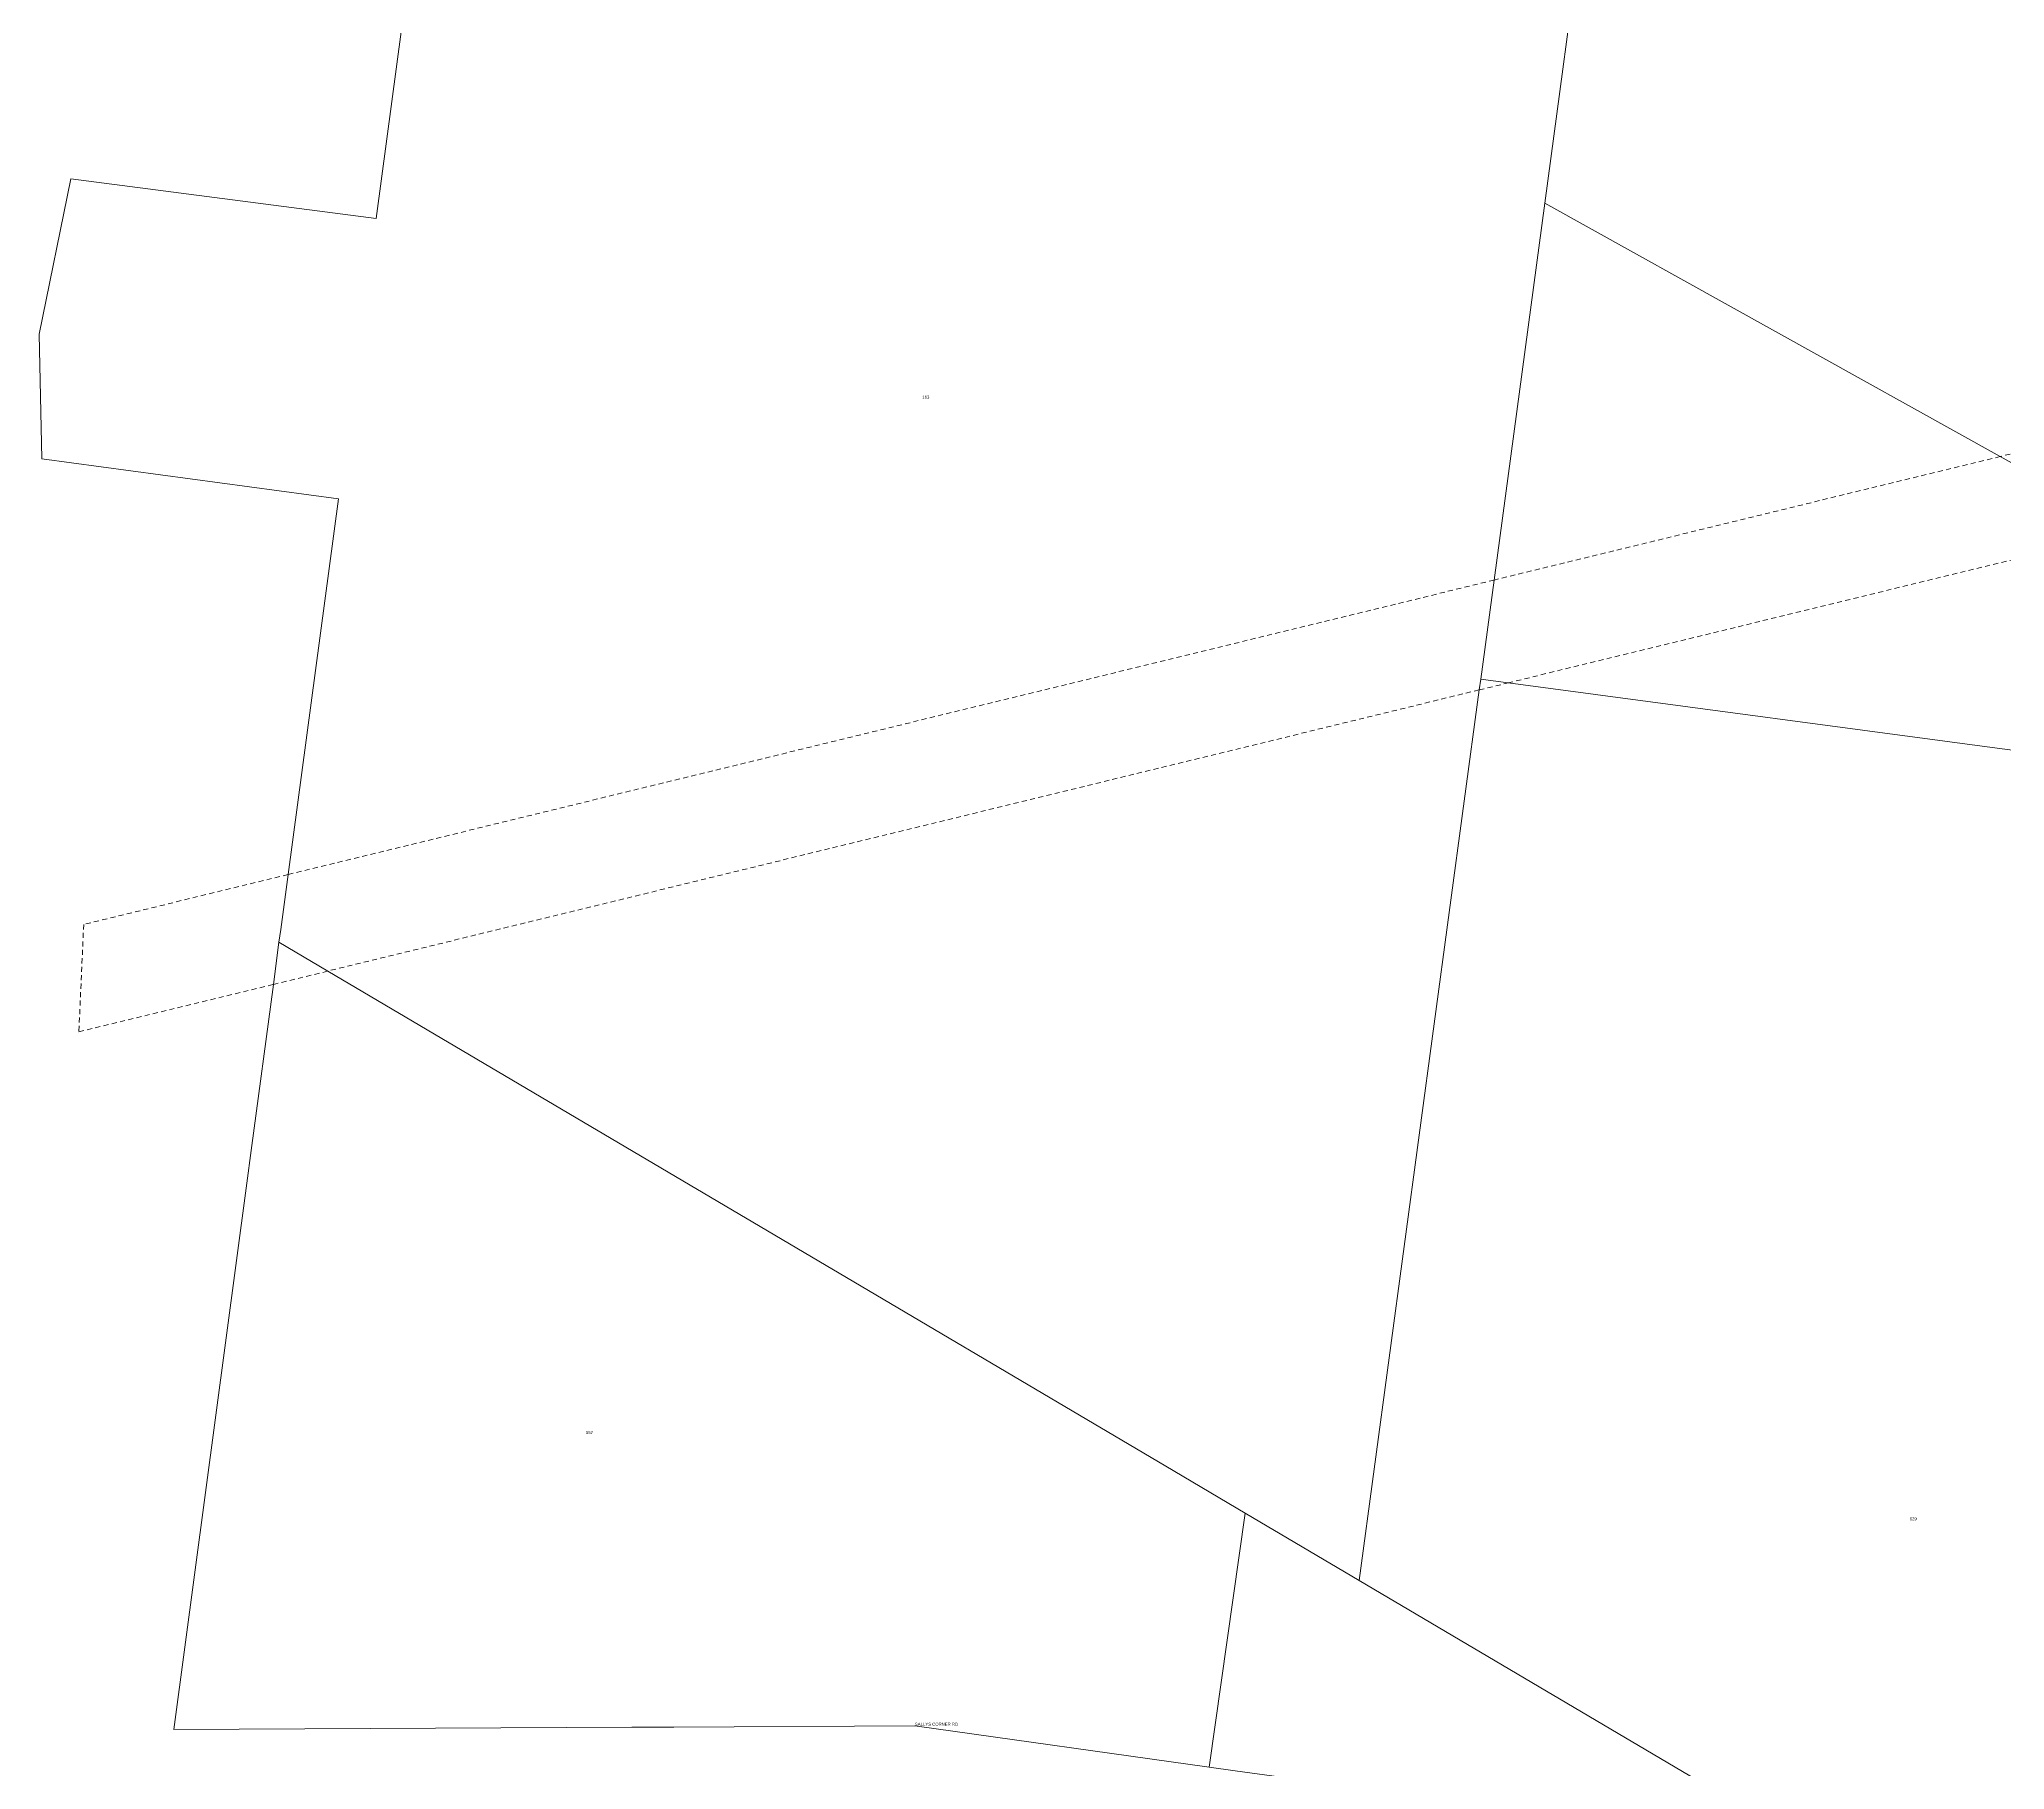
# Model space of a CAD drawing. Header units: metres. Extents: x 250871 to 255994, y 6164531 to 6169422.
# Drawn here: x 250887 to 252048, y 6166921 to 6167943 of the extents above; entities that cross this region are included whole.
import ezdxf

# ---------------------------------------------------------------- set-up
doc = ezdxf.new("R2010")
doc.units = ezdxf.units.M
doc.linetypes.add('Dash', pattern=[5, 3, -2])
doc.linetypes.add('DASHED', pattern=[19.05, 12.7, -6.35])
for name, color, linetype, lineweight in [('Cadastre Easements_SP_EXT', 58, 'DASHED', 15), ('Cadastre Land Parcels_SP_EXT', 118, 'Continuous', 15), ('Cadastre Road Names_SP_HV_LV_SL_EXT', 211, 'Continuous', 15)]:
    doc.layers.add(name, color=color, linetype=linetype, lineweight=lineweight)
doc.styles.get("Standard").update_dxf_attribs({"font": 'arial.ttf'})

msp = doc.modelspace()

# ---------------------------------------------------------------- linework, layer by layer
at = {"layer": 'Cadastre Easements_SP_EXT', "linetype": 'Dash'}
msp.add_lwpolyline([(251025.497, 6167384.602), (251737.662, 6167558.55), (251754.613, 6167562.689), (252123.746, 6167652.825), (252658.177, 6167783.295), (253595.994, 6168012.187), (253603.489, 6168026.24), (253623.557, 6168064.431), (253633.946, 6168084.203), (253537.51, 6168060.671), (252816.944, 6167884.806), (252580.616, 6167827.112), (252045.326, 6167696.428), (251746.376, 6167623.428), (251034.199, 6167449.479), (250913.502, 6167420.004), (250910.651, 6167356.556), (251025.497, 6167384.602)], close=True, dxfattribs=at)
at = {"layer": 'Cadastre Land Parcels_SP_EXT', "linetype": 'Continuous'}
for points in [[(253282.393, 6167425.848), (253011.797, 6167580.117), (252743.626, 6167734.974), (252658.177, 6167783.295), (252585.115, 6167824.611), (252580.616, 6167827.112), (252409.249, 6167922.381), (252096.97, 6168092.791), (251438.911, 6168443.983), (251401.993, 6168472.555), (251377.362, 6168440.729), (251814.669, 6168199.942), (251823.297, 6168195.191), (251776.264, 6167846.024), (252045.326, 6167696.428), (252123.746, 6167652.825), (252934.004, 6167202.244), (252981.014, 6167290.53), (253157.934, 6167192.142), (253282.393, 6167425.848)], [(252971.939, 6166842.821), (253022.828, 6166938.404), (252929.259, 6166989.113), (253017.888, 6167155.59), (252934.004, 6167202.244), (252123.746, 6167652.825), (252045.326, 6167696.428), (251776.264, 6167846.024), (251746.376, 6167623.428), (251738.51, 6167564.84), (251754.613, 6167562.689), (252067.026, 6167520.949), (252052.077, 6167304.822), (252445.124, 6167094.443), (252968.851, 6166837.022), (252971.939, 6166842.821)], [(252445.124, 6167094.443), (252052.077, 6167304.822), (252067.026, 6167520.949), (251754.613, 6167562.689), (251738.51, 6167564.84), (251737.662, 6167558.55), (251666.767, 6167032.499), (251895.554, 6166897.155), (251934.317, 6166874.224), (251941.098, 6166870.213), (252213.557, 6166707.897), (252385.953, 6166996.264), (252734.445, 6166888.692), (252862.065, 6166849.302), (252959.395, 6166819.262), (252960.745, 6166821.798), (252962.514, 6166825.119), (252965.8, 6166831.293), (252968.851, 6166837.022), (252445.124, 6167094.443)], [(251599.368, 6167072.324), (251552.59, 6167099.97), (251317.324, 6167239.011), (251057.701, 6167392.468), (251028.826, 6167409.512), (251025.497, 6167384.602), (251012.393, 6167286.526), (251009.805, 6167267.158), (250966.682, 6166944.402), (251237.138, 6166945.811), (251261.903, 6166945.94), (251404.385, 6166946.682), (251578.15, 6166922.136), (251599.368, 6167072.324)], [(251895.554, 6166897.155), (251666.767, 6167032.499), (251599.368, 6167072.324), (251578.15, 6166922.136), (251593.5, 6166919.969), (251665.54, 6166910.3), (251886.248, 6166880.676), (251934.317, 6166874.224), (251895.554, 6166897.155)]]:
    msp.add_lwpolyline(points, close=True, dxfattribs=at)
msp.add_lwpolyline([(251164.144, 6168419.439), (251086.119, 6167836.95), (250905.955, 6167860.47), (250887.282, 6167768.77), (250888.803, 6167695.069), (251064.06, 6167671.5), (251034.199, 6167449.479), (251029.836, 6167417.037), (251028.826, 6167409.512), (251057.701, 6167392.468), (251317.324, 6167239.011), (251552.59, 6167099.97), (251599.368, 6167072.324), (251666.767, 6167032.499), (251737.662, 6167558.55), (251738.51, 6167564.84), (251746.376, 6167623.428), (251776.264, 6167846.024), (251776.264, 6167846.024), (251823.297, 6168195.191)], dxfattribs=at)

# ---------------------------------------------------------------- texts
at = {"layer": 'Cadastre Land Parcels_SP_EXT'}
for s, p in [('163', (251408.708, 6167730.575)), ('557', (251210.092, 6167118.976)), ('629', (251991.805, 6167068.016))]:
    msp.add_text(s, height=1.8, dxfattribs=at).set_placement(p)
at = {"layer": 'Cadastre Road Names_SP_HV_LV_SL_EXT'}
msp.add_text('SALLYS CORNER RD', height=1.8, dxfattribs=at).set_placement((251404.385, 6166946.682))

doc.saveas('drawing.dxf')
